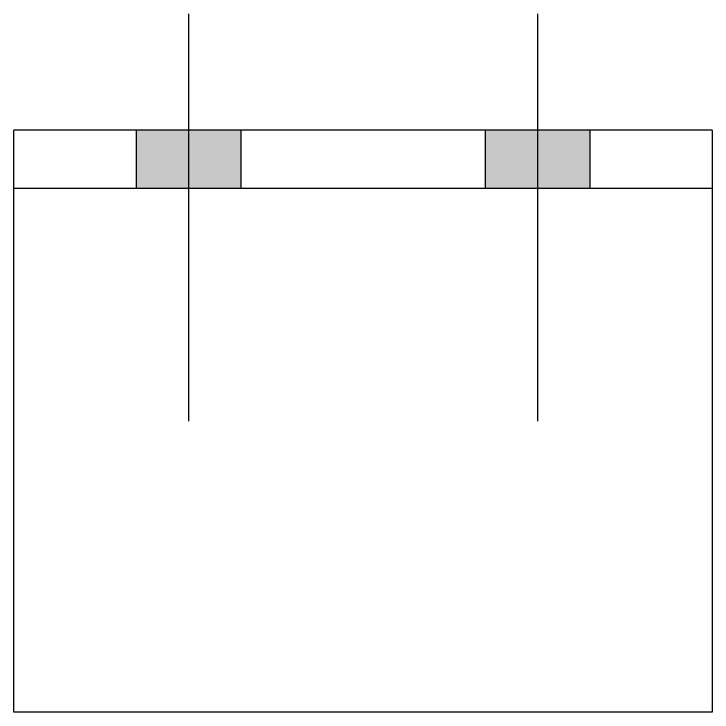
# Model space of a CAD drawing. Header units: millimetres. Extents: x 5 to 10721, y 3 to 267.
# Drawn here: x 5338.8 to 5458.8, y 7.5 to 127.5 of the extents above; entities that cross this region are included whole.
import ezdxf

# ---------------------------------------------------------------- set-up
doc = ezdxf.new("R2010")
doc.units = ezdxf.units.MM
doc.linetypes.add('DXK_LINE_DOT2', pattern=[3.9198, 1.9599, -1.9599])
doc.layers.add('STÅL', color=7, linetype='Continuous')

msp = doc.modelspace()

# ---------------------------------------------------------------- hatches: boundary and pattern name
at = {"layer": 'STÅL', "linetype": 'Continuous'}
for points in [[(5377.78, 107.5), (5359.78, 107.5), (5359.78, 97.5), (5377.78, 97.5)], [(5437.78, 107.5), (5419.78, 107.5), (5419.78, 97.5), (5437.78, 97.5)]]:
    msp.add_hatch(color=3, dxfattribs=at).paths.add_polyline_path(points)

# ---------------------------------------------------------------- linework, layer by layer
at = {"layer": 'STÅL', "color": 3, "linetype": 'Continuous'}
for p, q in [((5368.78, 127.5), (5368.78, 57.5)), ((5428.78, 127.5), (5428.78, 57.5)), ((5359.78, 107.5), (5359.78, 97.5)), ((5377.78, 107.5), (5377.78, 97.5)), ((5419.78, 107.5), (5419.78, 97.5)), ((5437.78, 107.5), (5437.78, 97.5))]:
    msp.add_line(p, q, dxfattribs=at)
at = {"layer": 'STÅL', "color": 2, "linetype": 'Continuous'}
for p, q in [((5338.78, 11.2), (5338.78, 107.5)), ((5458.78, 107.5), (5338.78, 107.5)), ((5458.78, 107.5), (5458.78, 7.5)), ((5458.78, 97.5), (5338.78, 97.5)), ((5338.78, 7.96), (5338.78, 11.2)), ((5338.78, 7.5), (5338.78, 7.96)), ((5458.78, 7.5), (5338.78, 7.5))]:
    msp.add_line(p, q, dxfattribs=at)
at = {"layer": 'STÅL', "color": 7, "linetype": 'DXK_LINE_DOT2'}
msp.add_line((5338.78, 7.5), (5338.78, 11.2), dxfattribs=at)

doc.saveas('drawing.dxf')
